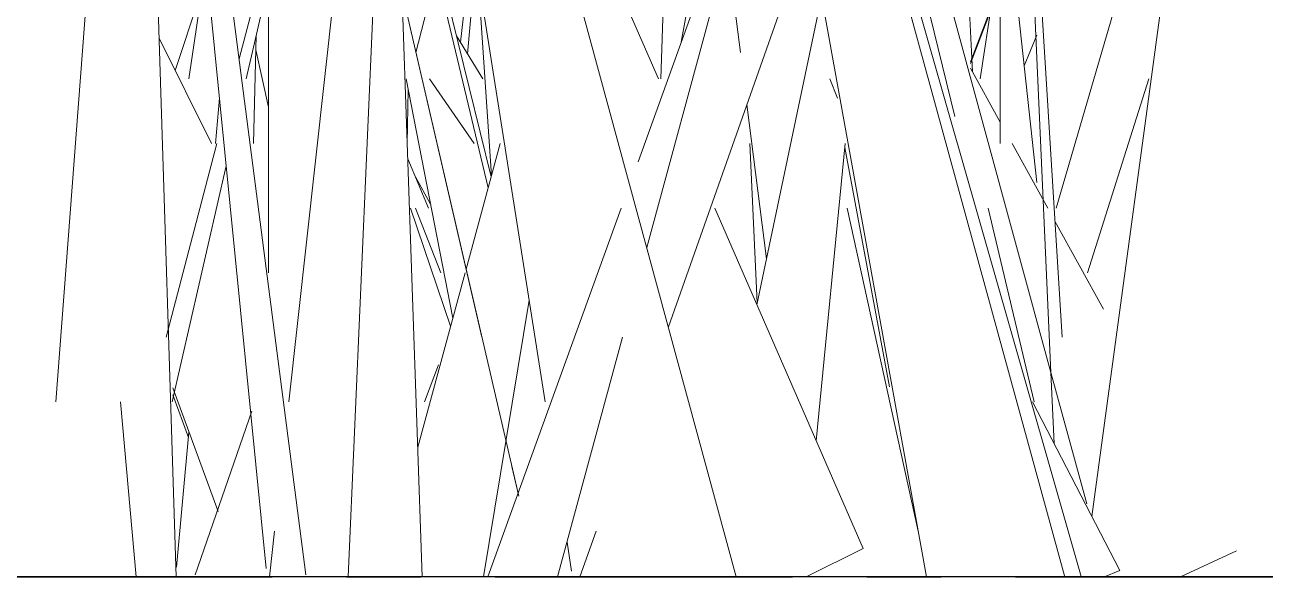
# Model space of a CAD drawing. Header units: millimetres. Extents: x -10020 to 20888, y -4665 to 12339.
# Drawn here: x 2907.2 to 2960.1, y 3048 to 3071.6 of the extents above; entities that cross this region are included whole.
import ezdxf

# ---------------------------------------------------------------- set-up
doc = ezdxf.new("R2010")
doc.units = ezdxf.units.MM
doc.linetypes.add('Grid Line 1_2_', pattern=[22.225, 12.7, -3.175, 3.175, -3.175])
doc.layers.add('G-IMPT', color=8, linetype='Continuous', lineweight=9)

# ---------------------------------------------------------------- blocks, each defined once
blk = doc.blocks.new('Grass Array - 25_dwg-V38-West')
at = {"layer": 'G-IMPT'}
for p, q in [((2952.747, 3050.579), (2961.384, 3114.378)), ((2929.381, 3055.48), (2920.971, 3109.035)), ((2917.473, 3048.355), (2911.945, 3104.01)), ((2908.477, 3055.48), (2911.954, 3101.287)), ((2923.904, 3098.241), (2937.551, 3048)), ((2935.202, 3070.841), (2939.817, 3096.655)), ((2950.996, 3056.737), (2940.253, 3096.144)), ((2913.247, 3093.916), (2919.155, 3048.095)), ((2912.25, 3091.796), (2913.616, 3048)), ((2950.996, 3056.737), (2949.454, 3091.077)), ((2924.131, 3048), (2922.736, 3088.545)), ((2946.779, 3087.264), (2947.637, 3069.593)), ((2916.315, 3070.134), (2920.278, 3085.214)), ((2957.384, 3084.826), (2951.215, 3063.757)), ((2934.833, 3084.234), (2934.329, 3069.275)), ((2949.927, 3083.391), (2951.472, 3058.239)), ((2943.271, 3083.07), (2934.649, 3058.68)), ((2946.882, 3067.677), (2943.187, 3082.832)), ((2922.418, 3081.248), (2920.965, 3048)), ((2927.083, 3065.094), (2923.042, 3081.528)), ((2933.357, 3065.741), (2938.787, 3080.749)), ((2921.185, 3080.311), (2918.435, 3055.48)), ((2926.956, 3064.629), (2923.204, 3080.311)), ((2942.725, 3080.311), (2951.58, 3048.047)), ((2952.282, 3048.015), (2943.426, 3079.029)), ((2948.832, 3066.516), (2948.83, 3079.122)), ((2918.756, 3078.59), (2916.616, 3069.275)), ((2925.766, 3070.847), (2926.22, 3074.793)), ((2934.23, 3069.275), (2931.824, 3074.793)), ((2937.188, 3074.842), (2933.729, 3062.069)), ((2937.728, 3070.401), (2937.171, 3074.793)), ((2945.684, 3048), (2940.841, 3074.793)), ((2948.791, 3074.671), (2947.972, 3069.275)), ((2914.904, 3074.218), (2914.167, 3069.275)), ((2926.068, 3070.35), (2926.427, 3074.291)), ((2924.752, 3073.842), (2923.863, 3070.402)), ((2927.093, 3065.133), (2926.509, 3073.765)), ((2927.093, 3065.133), (2926.509, 3073.765)), ((2913.58, 3069.641), (2914.752, 3073.196)), ((2917.562, 3060.998), (2917.57, 3073.427)), ((2948.831, 3073.336), (2947.558, 3070.013)), ((2947.558, 3069.931), (2948.831, 3073.281)), ((2949.438, 3073.589), (2950.399, 3064.849)), ((2926.683, 3058.239), (2923.485, 3072.034)), ((2928.257, 3051.451), (2923.485, 3072.034)), ((2938.433, 3059.632), (2941.034, 3072.034)), ((2912.898, 3071.015), (2915.132, 3066.516)), ((2916.93, 3066.516), (2917.043, 3071.135)), ((2925.602, 3071.116), (2926.722, 3069.275)), ((2949.85, 3069.837), (2950.399, 3071.145)), ((2917.028, 3070.523), (2917.566, 3068.073)), ((2947.558, 3069.736), (2948.832, 3067.43)), ((2923.452, 3069.275), (2925.441, 3059.058)), ((2924.445, 3069.275), (2926.356, 3066.516)), ((2941.878, 3068.459), (2941.545, 3069.275)), ((2941.878, 3068.459), (2941.545, 3069.275)), ((2955.173, 3069.275), (2952.551, 3060.998)), ((2915.476, 3068.46), (2915.298, 3066.516)), ((2923.497, 3066.516), (2923.539, 3068.83)), ((2938.845, 3061.594), (2938.009, 3068.185)), ((2913.189, 3058.239), (2915.364, 3066.516)), ((2927.47, 3066.516), (2926.009, 3061.146)), ((2938.449, 3059.706), (2938.136, 3066.516)), ((2942.206, 3066.516), (2940.968, 3053.817)), ((2942.189, 3066.341), (2944.102, 3056.127)), ((2949.336, 3066.516), (2950.86, 3063.757)), ((2924.405, 3063.757), (2923.517, 3065.87)), ((2915.764, 3065.566), (2913.446, 3055.48)), ((2924.494, 3063.924), (2923.842, 3065.096)), ((2923.635, 3063.757), (2925.347, 3058.712)), ((2923.851, 3063.757), (2924.935, 3060.998)), ((2926.938, 3048), (2932.639, 3063.757)), ((2942.975, 3049.214), (2936.635, 3063.757)), ((2942.288, 3063.757), (2945.324, 3049.962)), ((2948.319, 3063.757), (2950.277, 3055.48)), ((2951.167, 3063.2), (2953.239, 3059.447)), ((2925.969, 3060.998), (2923.941, 3053.541)), ((2926.753, 3048), (2928.698, 3059.826)), ((2932.692, 3058.239), (2929.919, 3048)), ((2924.836, 3057.061), (2924.227, 3055.48)), ((2950.996, 3056.737), (2952.53, 3051.129)), ((2950.996, 3056.737), (2951.129, 3053.696)), ((2915.416, 3050.796), (2913.475, 3056.073)), ((2914.148, 3053.96), (2913.475, 3055.776)), ((2911.241, 3055.48), (2911.914, 3048)), ((2914.427, 3048.087), (2916.849, 3055.087)), ((2950.203, 3055.48), (2953.94, 3048.282)), ((2914.169, 3054.187), (2913.641, 3048.425)), ((2928.257, 3051.451), (2927.963, 3052.721)), ((2917.824, 3049.962), (2917.607, 3048)), ((2931.568, 3049.962), (2930.874, 3048)), ((2930.517, 3048.245), (2930.322, 3049.486)), ((2942.975, 3049.214), (2940.536, 3048)), ((2956.531, 3048), (2958.918, 3049.111)), ((2953.239, 3047.99), (2953.94, 3048.282))]:
    blk.add_line(p, q, dxfattribs=at)
blk = doc.blocks.new('Grass Array - Grass Array-V40-West')
blk.add_blockref('Grass Array - 25_dwg-V38-West', (0, 0))

msp = doc.modelspace()

# ---------------------------------------------------------------- linework, layer by layer
msp.add_line((4710.823, 3048), (-7496.271, 3048))
at = {"linetype": 'Grid Line 1_2_'}
msp.add_line((-7496.271, 3048), (19186.713, 3048), dxfattribs=at)

# ---------------------------------------------------------------- block references
msp.add_blockref('Grass Array - Grass Array-V40-West', (0, 0))

doc.saveas('drawing.dxf')
